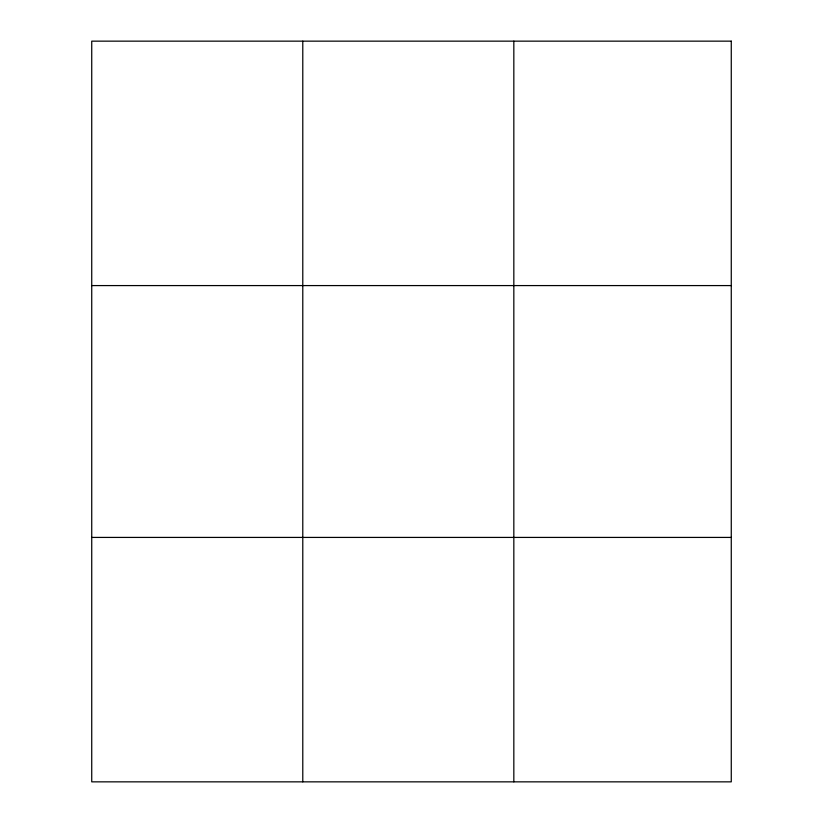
<?xml version="1.0" encoding="UTF-8"?>
<svg xmlns="http://www.w3.org/2000/svg" width="823" height="823" viewBox="0 0 823 823"><rect width="100%" height="100%" fill="white"/><g stroke="black" fill="none" stroke-linecap="round" stroke-linejoin="round"><path stroke-width="1.23" d="M302.782 41.15L302.782 781.85M513.83 41.15L513.83 781.85M91.734 285.581L731.266 285.581M91.734 537.419L731.266 537.419M731.266 41.15L731.266 781.85L91.734 781.85L91.734 41.15L731.266 41.15"/></g></svg>
